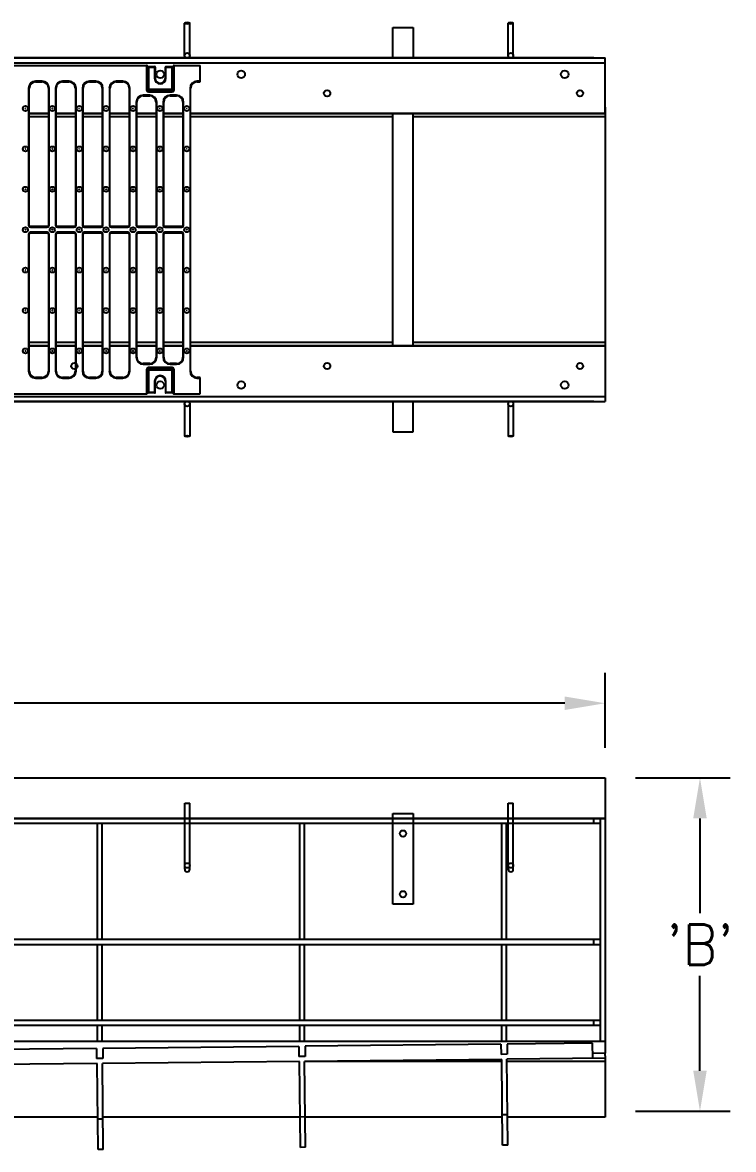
# Model space of a CAD drawing. Extents: x -2 to 148, y 0 to 64.
# Drawn here: x 113.1 to 148.2, y 8.1 to 63.9 of the extents above; entities that cross this region are included whole.
import ezdxf

# ---------------------------------------------------------------- set-up
doc = ezdxf.new("R2010")
doc.units = 0
doc.header["$LTSCALE"] = 0.75
doc.header["$MEASUREMENT"] = 0
doc.layers.get('0').update_dxf_attribs({"linetype": 'CONTINUOUS'})
doc.layers.get('DEFPOINTS').update_dxf_attribs({"linetype": 'CONTINUOUS'})
for name, color, linetype in [('BASE', 7, 'CONTINUOUS'), ('DIM', 2, 'CONTINUOUS'), ('FRAME', 7, 'CONTINUOUS'), ('SIDEWALL', 7, 'CONTINUOUS')]:
    doc.layers.add(name, color=color, linetype=linetype)
doc.layers.add('Visible Edges(DANS)', color=7, linetype='CONTINUOUS', lineweight=25)
doc.layers.add('Visible Tangent Edges(DANS)', color=7, linetype='CONTINUOUS', lineweight=25)
doc.styles.add('Sales', font='romans.shx', dxfattribs={"width": 0.95})
doc.dimstyles.new('Sales Drawing', dxfattribs={"dimscale": 4, "dimtxt": 0.5, "dimasz": 0.5, "dimexe": 0.375, "dimexo": 0.375, "dimgap": 0.09, "dimtad": 0, "dimtih": 1, "dimtoh": 1, "dimdec": 4, "dimzin": 0, "dimdsep": 46, "dimlunit": 5, "dimtxsty": 'Sales', "dimcen": 0.09, "dimclrd": 256, "dimclre": 256, "dimadec": 0, "dimazin": 0, "dimtfac": 0.95, "dimtdec": 4, "dimtofl": 0, "dimtmove": 0, "dimatfit": 3, "dimfxl": 0, "dimtolj": 1, "dimtzin": 0, "dimlwd": -1, "dimlwe": -1, "dimarcsym": 0})

# ---------------------------------------------------------------- blocks, each defined once
blk = doc.blocks.new('*D1')
for p, q in [((61.902, 27.988), (61.902, 31.687)), ((141.902, 27.988), (141.902, 31.687)), ((63.902, 30.187), (93.083, 30.187)), ((139.902, 30.187), (110.722, 30.187))]:
    blk.add_line(p, q)
for points in [[(63.902, 30.52), (63.902, 29.854), (61.902, 30.187)], [(139.902, 30.52), (139.902, 29.854), (141.902, 30.187)]]:
    blk.add_solid(points)
at = {"layer": 'DEFPOINTS', "color": 0}
for p in [(141.902, 30.187), (61.902, 26.488), (141.902, 26.488)]:
    blk.add_point(p, dxfattribs=at)
at = {"color": 0, "insert": (101.902, 30.187), "char_height": 2, "attachment_point": 5, "style": 'Sales'}
blk.add_mtext('\\A1;80 [2032]+', dxfattribs=at)
blk = doc.blocks.new('*D3')
for p, q in [((143.402, 26.488), (148.087, 26.488)), ((146.587, 24.488), (146.587, 19.794)), ((146.587, 12), (146.587, 16.693)), ((143.402, 10), (148.087, 10))]:
    blk.add_line(p, q)
for points in [[(146.254, 24.488), (146.921, 24.488), (146.587, 26.488)], [(146.254, 12), (146.921, 12), (146.587, 10)]]:
    blk.add_solid(points)
at = {"layer": 'DEFPOINTS', "color": 0}
for p in [(141.902, 26.488), (141.902, 10), (146.587, 10)]:
    blk.add_point(p, dxfattribs=at)
at = {"color": 0, "insert": (146.587, 18.244), "char_height": 2, "attachment_point": 5, "style": 'Sales'}
blk.add_mtext("\\A1;'B'", dxfattribs=at)
blk = doc.blocks.new('12 grate')
at = {"layer": 'Visible Edges(DANS)'}
for p, q in [((27.81, 77.229), (42.451, 77.229)), ((42.488, 77.193), (42.498, 77.175)), ((42.562, 77.182), (42.85, 77.182)), ((42.88, 77.152), (42.88, 76.604)), ((43.381, 76.604), (43.381, 77.152)), ((43.411, 77.182), (43.699, 77.182)), ((43.763, 77.175), (43.773, 77.193)), ((43.81, 77.229), (45.099, 77.229)), ((45.099, 76.45), (45.099, 77.229)), ((36.964, 76.42), (37.289, 76.42)), ((38.294, 76.42), (38.619, 76.42)), ((39.624, 76.42), (39.949, 76.42)), ((40.954, 76.42), (41.279, 76.42)), ((44.944, 76.42), (45.097, 76.42)), ((36.651, 69.318), (36.651, 76.106)), ((37.603, 76.106), (37.603, 69.318)), ((37.981, 69.318), (37.981, 76.106)), ((38.933, 76.106), (38.933, 69.318)), ((39.311, 69.318), (39.311, 76.106)), ((40.263, 76.106), (40.263, 69.318)), ((40.641, 69.318), (40.641, 76.106)), ((41.593, 76.106), (41.593, 69.318)), ((44.631, 62.106), (44.631, 76.106)), ((41.971, 69.318), (41.971, 75.416)), ((42.284, 75.73), (42.609, 75.73)), ((42.923, 75.416), (42.923, 69.318)), ((43.301, 69.318), (43.301, 75.416)), ((43.614, 75.73), (43.939, 75.73)), ((44.253, 75.416), (44.253, 69.318)), ((37.543, 69.258), (36.711, 69.258)), ((38.873, 69.258), (38.041, 69.258)), ((40.203, 69.258), (39.371, 69.258)), ((41.533, 69.258), (40.701, 69.258)), ((42.863, 69.258), (42.031, 69.258)), ((44.193, 69.258), (43.361, 69.258)), ((36.651, 62.106), (36.651, 68.89)), ((36.711, 68.949), (37.543, 68.949)), ((37.603, 68.89), (37.603, 62.106)), ((37.981, 62.106), (37.981, 68.89)), ((38.041, 68.949), (38.873, 68.949)), ((38.933, 68.89), (38.933, 62.106)), ((39.311, 62.106), (39.311, 68.89)), ((39.371, 68.949), (40.203, 68.949)), ((40.263, 68.89), (40.263, 62.106)), ((40.641, 62.106), (40.641, 68.89)), ((40.701, 68.949), (41.533, 68.949)), ((41.593, 68.89), (41.593, 62.106)), ((41.971, 62.791), (41.971, 68.89)), ((42.031, 68.949), (42.863, 68.949)), ((42.923, 68.89), (42.923, 62.791)), ((43.301, 62.791), (43.301, 68.89)), ((43.361, 68.949), (44.193, 68.949)), ((44.253, 68.89), (44.253, 62.791)), ((42.609, 62.478), (42.284, 62.478)), ((43.939, 62.478), (43.614, 62.478)), ((37.289, 61.793), (36.964, 61.793)), ((38.619, 61.793), (38.294, 61.793)), ((39.949, 61.793), (39.624, 61.793)), ((41.279, 61.793), (40.954, 61.793)), ((42.88, 61.055), (42.88, 61.604)), ((43.381, 61.604), (43.381, 61.055)), ((45.097, 61.793), (44.944, 61.793)), ((45.099, 60.979), (45.099, 61.763)), ((27.812, 60.979), (42.449, 60.979)), ((42.498, 61.032), (42.48, 61.002)), ((42.85, 61.025), (42.562, 61.025)), ((43.699, 61.025), (43.411, 61.025)), ((43.781, 61.002), (43.763, 61.032)), ((43.812, 60.979), (45.099, 60.979))]:
    blk.add_line(p, q, dxfattribs=at)
at = {"layer": 'Visible Edges(DANS)', "flags": 128}
for points in [[(42.481, 77.228), (42.481, 77.228), (42.48, 77.228), (42.48, 77.228), (42.479, 77.228), (42.479, 77.228), (42.478, 77.228), (42.477, 77.228), (42.476, 77.228), (42.475, 77.229), (42.474, 77.229), (42.473, 77.229), (42.471, 77.229), (42.47, 77.229), (42.469, 77.229), (42.467, 77.229), (42.465, 77.229), (42.464, 77.229), (42.462, 77.229), (42.46, 77.229), (42.458, 77.229), (42.456, 77.229), (42.455, 77.229), (42.453, 77.229), (42.451, 77.229)], [(42.492, 77.185), (42.498, 77.185), (42.505, 77.184), (42.513, 77.184), (42.522, 77.183), (42.532, 77.183), (42.542, 77.182), (42.552, 77.182), (42.562, 77.182)], [(43.699, 77.182), (43.709, 77.182), (43.719, 77.182), (43.729, 77.183), (43.739, 77.183), (43.748, 77.184), (43.756, 77.184), (43.763, 77.185), (43.769, 77.185)], [(43.81, 77.229), (43.808, 77.229), (43.806, 77.229), (43.805, 77.229), (43.803, 77.229), (43.801, 77.229), (43.799, 77.229), (43.797, 77.229), (43.796, 77.229), (43.794, 77.229), (43.792, 77.229), (43.791, 77.229), (43.79, 77.229), (43.788, 77.229), (43.787, 77.229), (43.786, 77.229), (43.785, 77.228), (43.784, 77.228), (43.783, 77.228), (43.782, 77.228), (43.782, 77.228), (43.781, 77.228), (43.781, 77.228), (43.78, 77.228), (43.78, 77.228)], [(36.651, 69.318), (36.652, 69.306), (36.655, 69.295), (36.661, 69.285), (36.668, 69.276), (36.677, 69.268), (36.688, 69.263), (36.699, 69.259), (36.711, 69.258)], [(37.543, 69.258), (37.555, 69.259), (37.566, 69.263), (37.576, 69.268), (37.585, 69.276), (37.593, 69.285), (37.598, 69.295), (37.602, 69.306), (37.603, 69.318)], [(37.981, 69.318), (37.982, 69.306), (37.985, 69.295), (37.991, 69.285), (37.998, 69.276), (38.007, 69.268), (38.018, 69.263), (38.029, 69.259), (38.041, 69.258)], [(38.873, 69.258), (38.885, 69.259), (38.896, 69.263), (38.906, 69.268), (38.915, 69.276), (38.923, 69.285), (38.928, 69.295), (38.932, 69.306), (38.933, 69.318)], [(39.311, 69.318), (39.312, 69.306), (39.315, 69.295), (39.321, 69.285), (39.328, 69.276), (39.337, 69.268), (39.348, 69.263), (39.359, 69.259), (39.371, 69.258)], [(40.203, 69.258), (40.215, 69.259), (40.226, 69.263), (40.236, 69.268), (40.245, 69.276), (40.253, 69.285), (40.258, 69.295), (40.262, 69.306), (40.263, 69.318)], [(40.641, 69.318), (40.642, 69.306), (40.645, 69.295), (40.651, 69.285), (40.658, 69.276), (40.667, 69.268), (40.678, 69.263), (40.689, 69.259), (40.701, 69.258)], [(41.533, 69.258), (41.545, 69.259), (41.556, 69.263), (41.566, 69.268), (41.575, 69.276), (41.583, 69.285), (41.588, 69.295), (41.592, 69.306), (41.593, 69.318)], [(41.971, 69.318), (41.972, 69.306), (41.975, 69.295), (41.981, 69.285), (41.988, 69.276), (41.997, 69.268), (42.008, 69.263), (42.019, 69.259), (42.031, 69.258)], [(42.863, 69.258), (42.875, 69.259), (42.886, 69.263), (42.896, 69.268), (42.905, 69.276), (42.913, 69.285), (42.918, 69.295), (42.922, 69.306), (42.923, 69.318)], [(43.301, 69.318), (43.302, 69.306), (43.305, 69.295), (43.311, 69.285), (43.318, 69.276), (43.327, 69.268), (43.338, 69.263), (43.349, 69.259), (43.361, 69.258)], [(44.193, 69.258), (44.205, 69.259), (44.216, 69.263), (44.226, 69.268), (44.235, 69.276), (44.243, 69.285), (44.248, 69.295), (44.252, 69.306), (44.253, 69.318)], [(36.711, 68.949), (36.699, 68.948), (36.688, 68.945), (36.677, 68.939), (36.668, 68.932), (36.661, 68.923), (36.655, 68.912), (36.652, 68.901), (36.651, 68.89)], [(37.603, 68.89), (37.602, 68.901), (37.598, 68.912), (37.593, 68.923), (37.585, 68.932), (37.576, 68.939), (37.566, 68.945), (37.555, 68.948), (37.543, 68.949)], [(38.041, 68.949), (38.029, 68.948), (38.018, 68.945), (38.007, 68.939), (37.998, 68.932), (37.991, 68.923), (37.985, 68.912), (37.982, 68.901), (37.981, 68.89)], [(38.933, 68.89), (38.932, 68.901), (38.928, 68.912), (38.923, 68.923), (38.915, 68.932), (38.906, 68.939), (38.896, 68.945), (38.885, 68.948), (38.873, 68.949)], [(39.371, 68.949), (39.359, 68.948), (39.348, 68.945), (39.337, 68.939), (39.328, 68.932), (39.321, 68.923), (39.315, 68.912), (39.312, 68.901), (39.311, 68.89)], [(40.263, 68.89), (40.262, 68.901), (40.258, 68.912), (40.253, 68.923), (40.245, 68.932), (40.236, 68.939), (40.226, 68.945), (40.215, 68.948), (40.203, 68.949)], [(40.701, 68.949), (40.689, 68.948), (40.678, 68.945), (40.667, 68.939), (40.658, 68.932), (40.651, 68.923), (40.645, 68.912), (40.642, 68.901), (40.641, 68.89)], [(41.593, 68.89), (41.592, 68.901), (41.588, 68.912), (41.583, 68.923), (41.575, 68.932), (41.566, 68.939), (41.556, 68.945), (41.545, 68.948), (41.533, 68.949)], [(42.031, 68.949), (42.019, 68.948), (42.008, 68.945), (41.997, 68.939), (41.988, 68.932), (41.981, 68.923), (41.975, 68.912), (41.972, 68.901), (41.971, 68.89)], [(42.923, 68.89), (42.922, 68.901), (42.918, 68.912), (42.913, 68.923), (42.905, 68.932), (42.896, 68.939), (42.886, 68.945), (42.875, 68.948), (42.863, 68.949)], [(43.361, 68.949), (43.349, 68.948), (43.338, 68.945), (43.327, 68.939), (43.318, 68.932), (43.311, 68.923), (43.305, 68.912), (43.302, 68.901), (43.301, 68.89)], [(44.253, 68.89), (44.252, 68.901), (44.248, 68.912), (44.243, 68.923), (44.235, 68.932), (44.226, 68.939), (44.216, 68.945), (44.205, 68.948), (44.193, 68.949)], [(42.451, 60.979), (42.451, 60.979), (42.451, 60.979), (42.451, 60.979), (42.451, 60.979), (42.451, 60.979), (42.45, 60.979), (42.45, 60.979), (42.45, 60.979), (42.45, 60.979), (42.45, 60.979), (42.45, 60.979), (42.45, 60.979), (42.45, 60.979), (42.45, 60.979), (42.45, 60.979), (42.45, 60.979), (42.45, 60.979), (42.45, 60.979), (42.45, 60.979), (42.45, 60.979), (42.449, 60.979), (42.449, 60.979), (42.449, 60.979), (42.449, 60.979)], [(42.451, 60.979), (42.453, 60.979), (42.455, 60.979), (42.458, 60.98), (42.46, 60.981), (42.462, 60.981), (42.464, 60.982), (42.466, 60.984), (42.467, 60.985), (42.469, 60.986), (42.471, 60.987), (42.472, 60.989), (42.473, 60.99), (42.474, 60.992), (42.475, 60.993), (42.476, 60.995), (42.477, 60.996), (42.478, 60.998), (42.479, 61), (42.479, 61.001), (42.48, 61.003), (42.48, 61.005), (42.48, 61.007), (42.481, 61.008), (42.481, 61.01)], [(42.481, 61.006), (42.479, 61), (42.478, 60.996), (42.475, 60.992), (42.471, 60.988), (42.466, 60.984), (42.459, 60.98), (42.451, 60.979)], [(42.481, 61.006), (42.481, 61.006), (42.481, 61.006), (42.482, 61.007), (42.482, 61.007), (42.482, 61.007), (42.482, 61.008), (42.482, 61.008), (42.482, 61.008), (42.482, 61.009), (42.482, 61.009), (42.482, 61.01), (42.482, 61.01), (42.482, 61.01), (42.482, 61.011), (42.482, 61.011), (42.482, 61.011), (42.482, 61.012), (42.482, 61.012), (42.482, 61.012), (42.482, 61.013), (42.482, 61.013), (42.482, 61.013), (42.482, 61.014), (42.482, 61.014)], [(42.562, 61.025), (42.552, 61.025), (42.542, 61.025), (42.532, 61.025), (42.522, 61.024), (42.513, 61.024), (42.505, 61.023), (42.498, 61.023), (42.492, 61.022)], [(43.769, 61.022), (43.763, 61.023), (43.756, 61.023), (43.748, 61.024), (43.739, 61.024), (43.729, 61.025), (43.719, 61.025), (43.709, 61.025), (43.699, 61.025)], [(43.779, 61.014), (43.779, 61.014), (43.779, 61.013), (43.779, 61.013), (43.779, 61.013), (43.779, 61.012), (43.779, 61.012), (43.779, 61.012), (43.779, 61.011), (43.779, 61.011), (43.779, 61.011), (43.779, 61.01), (43.779, 61.01), (43.779, 61.01), (43.779, 61.009), (43.779, 61.009), (43.779, 61.008), (43.779, 61.008), (43.779, 61.008), (43.779, 61.007), (43.779, 61.007), (43.779, 61.007), (43.78, 61.006), (43.78, 61.006), (43.78, 61.006)], [(43.78, 61.01), (43.78, 61.008), (43.781, 61.007), (43.781, 61.005), (43.781, 61.003), (43.782, 61.001), (43.782, 61), (43.783, 60.998), (43.784, 60.996), (43.785, 60.995), (43.786, 60.993), (43.787, 60.992), (43.788, 60.99), (43.789, 60.989), (43.79, 60.987), (43.792, 60.986), (43.794, 60.985), (43.795, 60.984), (43.797, 60.982), (43.799, 60.981), (43.801, 60.981), (43.803, 60.98), (43.806, 60.979), (43.808, 60.979), (43.81, 60.979)], [(43.81, 60.979), (43.802, 60.98), (43.795, 60.984), (43.79, 60.988), (43.786, 60.992), (43.783, 60.996), (43.782, 61), (43.78, 61.006)], [(43.812, 60.979), (43.812, 60.979), (43.812, 60.979), (43.812, 60.979), (43.811, 60.979), (43.811, 60.979), (43.811, 60.979), (43.811, 60.979), (43.811, 60.979), (43.811, 60.979), (43.811, 60.979), (43.811, 60.979), (43.811, 60.979), (43.811, 60.979), (43.811, 60.979), (43.811, 60.979), (43.811, 60.979), (43.811, 60.979), (43.811, 60.979), (43.811, 60.979), (43.81, 60.979), (43.81, 60.979), (43.81, 60.979), (43.81, 60.979), (43.81, 60.979)]]:
    blk.add_lwpolyline(points, dxfattribs=at)
at = {"layer": 'Visible Edges(DANS)'}
for centre in [(36.462, 75.104), (37.792, 75.104), (39.122, 75.104), (40.452, 75.104), (41.782, 75.104), (43.112, 75.104), (44.442, 75.104), (36.462, 73.104), (37.792, 73.104), (39.122, 73.104), (40.452, 73.104), (41.782, 73.104), (43.112, 73.104), (44.442, 73.104), (36.462, 71.104), (37.792, 71.104), (39.122, 71.104), (40.452, 71.104), (41.782, 71.104), (43.112, 71.104), (44.442, 71.104), (36.462, 69.104), (37.792, 69.104), (39.122, 69.104), (40.452, 69.104), (41.782, 69.104), (43.112, 69.104), (44.442, 69.104), (36.462, 67.104), (37.792, 67.104), (39.122, 67.104), (40.452, 67.104), (41.782, 67.104), (43.112, 67.104), (44.442, 67.104), (36.462, 65.104), (37.792, 65.104), (39.122, 65.104), (40.452, 65.104), (41.782, 65.104), (43.112, 65.104), (44.442, 65.104), (36.462, 63.104), (37.792, 63.104), (39.122, 63.104), (40.452, 63.104), (41.782, 63.104), (43.112, 63.104), (44.442, 63.104)]:
    blk.add_circle(centre, 0.125, dxfattribs=at)
for centre, radius, start, end in [((42.85, 77.152), 0.03, 0, 90), ((43.411, 77.152), 0.03, 90, 180), ((36.964, 76.106), 0.314, 90, 180), ((37.289, 76.106), 0.314, 0, 90), ((38.294, 76.106), 0.314, 90, 180), ((38.619, 76.106), 0.314, 0, 90), ((39.624, 76.106), 0.314, 90, 180), ((39.949, 76.106), 0.314, 0, 90), ((40.954, 76.106), 0.314, 90, 180), ((41.279, 76.106), 0.314, 0, 90), ((43.131, 76.604), 0.25, 180, 0), ((44.944, 76.106), 0.314, 90, 180), ((42.284, 75.416), 0.314, 90, 180), ((42.609, 75.416), 0.314, 0, 90), ((43.614, 75.416), 0.314, 90, 180), ((43.939, 75.416), 0.314, 0, 90), ((42.284, 62.791), 0.314, 180, 270), ((42.609, 62.791), 0.314, 270, 0), ((43.614, 62.791), 0.314, 180, 270), ((43.939, 62.791), 0.314, 270, 0), ((36.964, 62.106), 0.314, 180, 270), ((37.289, 62.106), 0.314, 270, 0), ((38.294, 62.106), 0.314, 180, 270), ((38.619, 62.106), 0.314, 270, 0), ((39.624, 62.106), 0.314, 180, 270), ((39.949, 62.106), 0.314, 270, 0), ((40.954, 62.106), 0.314, 180, 270), ((41.279, 62.106), 0.314, 270, 0), ((44.944, 62.106), 0.314, 180, 270), ((43.131, 61.604), 0.25, 0, 180), ((42.85, 61.055), 0.03, 270, 0), ((43.411, 61.055), 0.03, 180, 270)]:
    blk.add_arc(centre, radius, start, end, dxfattribs=at)
for centre, major_axis, ratio, start_param, end_param in [((42.479, 76.854), (0, 0.375), 0.052408, 5.782692, 6.207299), ((43.782, 76.854), (0, -0.375), 0.052408, 3.217479, 3.642086), ((45.097, 76.45), (0, 0.03), 0.087489, 3.141593, 4.712389), ((45.097, 61.763), (0, 0.03), 0.087489, 4.712389, 6.283185)]:
    blk.add_ellipse(centre, major_axis=major_axis, ratio=ratio, start_param=start_param, end_param=end_param, dxfattribs=at)
at = {"layer": 'Visible Tangent Edges(DANS)'}
for p, q in [((42.451, 77.229), (42.451, 76.014)), ((42.481, 76.014), (42.481, 77.228)), ((42.489, 77.183), (42.503, 77.16)), ((42.503, 77.16), (42.503, 76.036)), ((42.562, 77.182), (42.562, 77.152)), ((42.562, 77.152), (42.85, 77.152)), ((42.562, 76.036), (42.562, 77.152)), ((42.85, 77.182), (42.85, 77.152)), ((42.85, 77.152), (42.88, 77.152)), ((42.85, 77.152), (42.85, 76.604)), ((43.381, 77.152), (43.411, 77.152)), ((43.411, 77.152), (43.411, 77.182)), ((43.411, 76.604), (43.411, 77.152)), ((43.411, 77.152), (43.699, 77.152)), ((43.699, 77.182), (43.699, 77.152)), ((43.699, 77.152), (43.699, 76.036)), ((43.758, 77.16), (43.772, 77.183)), ((43.758, 76.036), (43.758, 77.16)), ((43.78, 77.228), (43.78, 76.014)), ((43.81, 76.014), (43.81, 77.229)), ((37.289, 76.45), (36.964, 76.45)), ((36.964, 76.45), (36.964, 76.42)), ((37.289, 76.45), (37.289, 76.42)), ((38.619, 76.45), (38.294, 76.45)), ((38.294, 76.45), (38.294, 76.42)), ((38.619, 76.45), (38.619, 76.42)), ((39.949, 76.45), (39.624, 76.45)), ((39.624, 76.45), (39.624, 76.42)), ((39.949, 76.45), (39.949, 76.42)), ((41.279, 76.45), (40.954, 76.45)), ((40.954, 76.45), (40.954, 76.42)), ((41.279, 76.45), (41.279, 76.42)), ((42.88, 76.604), (42.85, 76.604)), ((43.381, 76.604), (43.411, 76.604)), ((44.944, 76.45), (44.944, 76.42)), ((45.099, 76.45), (44.944, 76.45)), ((36.621, 76.106), (36.621, 69.318)), ((36.621, 76.106), (36.651, 76.106)), ((37.633, 76.106), (37.603, 76.106)), ((37.633, 69.318), (37.633, 76.106)), ((37.951, 76.106), (37.951, 69.318)), ((37.951, 76.106), (37.981, 76.106)), ((38.963, 76.106), (38.933, 76.106)), ((38.963, 69.318), (38.963, 76.106)), ((39.281, 76.106), (39.281, 69.318)), ((39.281, 76.106), (39.311, 76.106)), ((40.293, 76.106), (40.263, 76.106)), ((40.293, 69.318), (40.293, 76.106)), ((40.611, 76.106), (40.611, 69.318)), ((40.611, 76.106), (40.641, 76.106)), ((41.623, 76.106), (41.593, 76.106)), ((41.623, 69.318), (41.623, 76.106)), ((42.451, 76.014), (42.481, 76.014)), ((42.503, 76.036), (42.481, 76.014)), ((42.503, 76.036), (42.562, 76.036)), ((42.541, 75.954), (42.562, 75.976)), ((42.541, 75.924), (42.541, 75.954)), ((43.72, 75.954), (42.541, 75.954)), ((42.541, 75.924), (43.72, 75.924)), ((43.699, 76.036), (42.562, 76.036)), ((42.562, 76.036), (42.562, 75.976)), ((42.562, 75.976), (43.699, 75.976)), ((43.699, 75.976), (43.699, 76.036)), ((43.699, 76.036), (43.758, 76.036)), ((43.699, 75.976), (43.72, 75.954)), ((43.72, 75.924), (43.72, 75.954)), ((43.78, 76.014), (43.758, 76.036)), ((43.81, 76.014), (43.78, 76.014)), ((44.601, 76.106), (44.631, 76.106)), ((44.601, 76.106), (44.601, 62.106)), ((41.941, 75.416), (41.941, 69.318)), ((41.941, 75.416), (41.971, 75.416)), ((42.609, 75.76), (42.284, 75.76)), ((42.284, 75.76), (42.284, 75.73)), ((42.609, 75.76), (42.609, 75.73)), ((42.953, 75.416), (42.923, 75.416)), ((42.953, 69.318), (42.953, 75.416)), ((43.271, 75.416), (43.271, 69.318)), ((43.271, 75.416), (43.301, 75.416)), ((43.939, 75.76), (43.614, 75.76)), ((43.614, 75.76), (43.614, 75.73)), ((43.939, 75.76), (43.939, 75.73)), ((44.283, 75.416), (44.253, 75.416)), ((44.283, 69.318), (44.283, 75.416)), ((36.651, 69.318), (36.621, 69.318)), ((36.711, 69.228), (36.711, 69.258)), ((36.711, 69.228), (37.543, 69.228)), ((37.543, 69.228), (37.543, 69.258)), ((37.633, 69.318), (37.603, 69.318)), ((37.981, 69.318), (37.951, 69.318)), ((38.041, 69.228), (38.041, 69.258)), ((38.041, 69.228), (38.873, 69.228)), ((38.873, 69.228), (38.873, 69.258)), ((38.963, 69.318), (38.933, 69.318)), ((39.311, 69.318), (39.281, 69.318)), ((39.371, 69.228), (39.371, 69.258)), ((39.371, 69.228), (40.203, 69.228)), ((40.203, 69.228), (40.203, 69.258)), ((40.293, 69.318), (40.263, 69.318)), ((40.641, 69.318), (40.611, 69.318)), ((40.701, 69.228), (40.701, 69.258)), ((40.701, 69.228), (41.533, 69.228)), ((41.533, 69.228), (41.533, 69.258)), ((41.623, 69.318), (41.593, 69.318)), ((41.971, 69.318), (41.941, 69.318)), ((42.031, 69.228), (42.031, 69.258)), ((42.031, 69.228), (42.863, 69.228)), ((42.863, 69.228), (42.863, 69.258)), ((42.953, 69.318), (42.923, 69.318)), ((43.301, 69.318), (43.271, 69.318)), ((43.361, 69.228), (43.361, 69.258)), ((43.361, 69.228), (44.193, 69.228)), ((44.193, 69.228), (44.193, 69.258)), ((44.283, 69.318), (44.253, 69.318)), ((36.621, 68.89), (36.621, 62.106)), ((36.621, 68.89), (36.651, 68.89)), ((37.543, 68.979), (36.711, 68.979)), ((36.711, 68.979), (36.711, 68.949)), ((37.543, 68.979), (37.543, 68.949)), ((37.633, 68.89), (37.603, 68.89)), ((37.633, 62.106), (37.633, 68.89)), ((37.951, 68.89), (37.951, 62.106)), ((37.951, 68.89), (37.981, 68.89)), ((38.873, 68.979), (38.041, 68.979)), ((38.041, 68.979), (38.041, 68.949)), ((38.873, 68.979), (38.873, 68.949)), ((38.963, 68.89), (38.933, 68.89)), ((38.963, 62.106), (38.963, 68.89)), ((39.281, 68.89), (39.281, 62.106)), ((39.281, 68.89), (39.311, 68.89)), ((40.203, 68.979), (39.371, 68.979)), ((39.371, 68.979), (39.371, 68.949)), ((40.203, 68.979), (40.203, 68.949)), ((40.293, 68.89), (40.263, 68.89)), ((40.293, 62.106), (40.293, 68.89)), ((40.611, 68.89), (40.611, 62.106)), ((40.611, 68.89), (40.641, 68.89)), ((41.533, 68.979), (40.701, 68.979)), ((40.701, 68.979), (40.701, 68.949)), ((41.533, 68.979), (41.533, 68.949)), ((41.623, 68.89), (41.593, 68.89)), ((41.623, 62.106), (41.623, 68.89)), ((41.941, 68.89), (41.941, 62.791)), ((41.941, 68.89), (41.971, 68.89)), ((42.863, 68.979), (42.031, 68.979)), ((42.031, 68.979), (42.031, 68.949)), ((42.863, 68.979), (42.863, 68.949)), ((42.953, 68.89), (42.923, 68.89)), ((42.953, 62.791), (42.953, 68.89)), ((43.271, 68.89), (43.271, 62.791)), ((43.271, 68.89), (43.301, 68.89)), ((44.193, 68.979), (43.361, 68.979)), ((43.361, 68.979), (43.361, 68.949)), ((44.193, 68.979), (44.193, 68.949)), ((44.283, 68.89), (44.253, 68.89)), ((44.283, 62.791), (44.283, 68.89)), ((41.971, 62.791), (41.941, 62.791)), ((42.284, 62.448), (42.284, 62.478)), ((42.609, 62.448), (42.609, 62.478)), ((42.953, 62.791), (42.923, 62.791)), ((43.301, 62.791), (43.271, 62.791)), ((43.614, 62.448), (43.614, 62.478)), ((43.939, 62.448), (43.939, 62.478)), ((44.283, 62.791), (44.253, 62.791)), ((36.651, 62.106), (36.621, 62.106)), ((37.633, 62.106), (37.603, 62.106)), ((37.981, 62.106), (37.951, 62.106)), ((38.963, 62.106), (38.933, 62.106)), ((39.311, 62.106), (39.281, 62.106)), ((40.293, 62.106), (40.263, 62.106)), ((40.641, 62.106), (40.611, 62.106)), ((41.623, 62.106), (41.593, 62.106)), ((42.284, 62.448), (42.609, 62.448)), ((42.451, 62.194), (42.451, 60.979)), ((42.451, 62.194), (42.481, 62.194)), ((42.481, 61.01), (42.481, 62.194)), ((42.481, 62.194), (42.503, 62.172)), ((42.503, 62.172), (42.503, 61.048)), ((42.562, 62.172), (42.503, 62.172)), ((43.72, 62.283), (42.541, 62.283)), ((42.541, 62.283), (42.541, 62.253)), ((42.541, 62.253), (43.72, 62.253)), ((42.562, 62.232), (42.541, 62.253)), ((43.699, 62.232), (42.562, 62.232)), ((42.562, 62.232), (42.562, 62.172)), ((42.562, 61.055), (42.562, 62.172)), ((42.562, 62.172), (43.699, 62.172)), ((43.614, 62.448), (43.939, 62.448)), ((43.72, 62.253), (43.699, 62.232)), ((43.699, 62.172), (43.699, 62.232)), ((43.699, 62.172), (43.699, 61.055)), ((43.758, 62.172), (43.699, 62.172)), ((43.72, 62.283), (43.72, 62.253)), ((43.758, 62.172), (43.78, 62.194)), ((43.758, 61.048), (43.758, 62.172)), ((43.81, 62.194), (43.78, 62.194)), ((43.78, 62.194), (43.78, 61.01)), ((43.81, 60.979), (43.81, 62.194)), ((44.601, 62.106), (44.631, 62.106)), ((36.964, 61.763), (36.964, 61.793)), ((36.964, 61.763), (37.289, 61.763)), ((37.289, 61.763), (37.289, 61.793)), ((38.294, 61.763), (38.294, 61.793)), ((38.294, 61.763), (38.619, 61.763)), ((38.619, 61.763), (38.619, 61.793)), ((39.624, 61.763), (39.624, 61.793)), ((39.624, 61.763), (39.949, 61.763)), ((39.949, 61.763), (39.949, 61.793)), ((40.954, 61.763), (40.954, 61.793)), ((40.954, 61.763), (41.279, 61.763)), ((41.279, 61.763), (41.279, 61.793)), ((42.88, 61.604), (42.85, 61.604)), ((42.85, 61.604), (42.85, 61.055)), ((43.381, 61.604), (43.411, 61.604)), ((43.411, 61.055), (43.411, 61.604)), ((44.944, 61.763), (44.944, 61.793)), ((44.944, 61.763), (45.099, 61.763)), ((42.503, 61.048), (42.482, 61.014)), ((42.85, 61.055), (42.562, 61.055)), ((42.562, 61.025), (42.562, 61.055)), ((42.85, 61.055), (42.85, 61.025)), ((42.88, 61.055), (42.85, 61.055)), ((43.411, 61.055), (43.381, 61.055)), ((43.411, 61.025), (43.411, 61.055)), ((43.699, 61.055), (43.411, 61.055)), ((43.699, 61.025), (43.699, 61.055)), ((43.779, 61.014), (43.758, 61.048))]:
    blk.add_line(p, q, dxfattribs=at)
for centre in [(36.462, 75.104), (37.792, 75.104), (39.122, 75.104), (40.452, 75.104), (41.782, 75.104), (43.112, 75.104), (44.442, 75.104), (36.462, 73.104), (37.792, 73.104), (39.122, 73.104), (40.452, 73.104), (41.782, 73.104), (43.112, 73.104), (44.442, 73.104), (36.462, 71.104), (37.792, 71.104), (39.122, 71.104), (40.452, 71.104), (41.782, 71.104), (43.112, 71.104), (44.442, 71.104), (36.462, 69.104), (37.792, 69.104), (39.122, 69.104), (40.452, 69.104), (41.782, 69.104), (43.112, 69.104), (44.442, 69.104), (36.462, 67.104), (37.792, 67.104), (39.122, 67.104), (40.452, 67.104), (41.782, 67.104), (43.112, 67.104), (44.442, 67.104), (36.462, 65.104), (37.792, 65.104), (39.122, 65.104), (40.452, 65.104), (41.782, 65.104), (43.112, 65.104), (44.442, 65.104), (36.462, 63.104), (37.792, 63.104), (39.122, 63.104), (40.452, 63.104), (41.782, 63.104), (43.112, 63.104), (44.442, 63.104)]:
    blk.add_circle(centre, 0.005, dxfattribs=at)
for centre, radius, start, end in [((36.964, 76.106), 0.344, 90, 180), ((37.289, 76.106), 0.344, 0, 90), ((38.294, 76.106), 0.344, 90, 180), ((38.619, 76.106), 0.344, 0, 90), ((39.624, 76.106), 0.344, 90, 180), ((39.949, 76.106), 0.344, 0, 90), ((40.954, 76.106), 0.344, 90, 180), ((41.279, 76.106), 0.344, 0, 90), ((43.131, 76.604), 0.28, 180, 0), ((44.944, 76.106), 0.344, 90, 180), ((42.284, 75.416), 0.344, 90, 180), ((42.609, 75.416), 0.344, 0, 90), ((43.614, 75.416), 0.344, 90, 180), ((43.939, 75.416), 0.344, 0, 90), ((42.284, 62.791), 0.344, 180, 270), ((42.609, 62.791), 0.344, 270, 0), ((43.614, 62.791), 0.344, 180, 270), ((43.939, 62.791), 0.344, 270, 0), ((36.964, 62.106), 0.344, 180, 270), ((37.289, 62.106), 0.344, 270, 0), ((38.294, 62.106), 0.344, 180, 270), ((38.619, 62.106), 0.344, 270, 0), ((39.624, 62.106), 0.344, 180, 270), ((39.949, 62.106), 0.344, 270, 0), ((40.954, 62.106), 0.344, 180, 270), ((41.279, 62.106), 0.344, 270, 0), ((44.944, 62.106), 0.344, 180, 270), ((43.131, 61.604), 0.28, 0, 180)]:
    blk.add_arc(centre, radius, start, end, dxfattribs=at)
for centre, major_axis, ratio, start_param, end_param in [((42.473, 77.16), (0.0257, 0.0154), 0.99484, 5.741201, 6.283185), ((42.562, 77.16), (0.06, 0), 0.131233, 3.193953, 4.712389), ((43.699, 77.16), (0.06, 0), 0.131233, 4.712389, 6.230825), ((43.788, 77.16), (-0.0257, 0.0154), 0.99484, 0, 0.541985), ((42.541, 76.014), (-0.0638, -0.0638), 0.997265, 5.499157, 7.067214), ((42.541, 76.014), (-0.0427, -0.0427), 0.994548, 5.499157, 7.067214), ((42.562, 76.036), (0.0424, -0.0424), 0.997265, 3.92836, 5.496418), ((43.699, 76.036), (0.0424, 0.0424), 0.997265, 3.92836, 5.496418), ((43.72, 76.014), (0.0638, -0.0638), 0.997265, 5.499157, 7.067214), ((43.72, 76.014), (0.0427, -0.0427), 0.994548, 5.499157, 7.067214), ((36.711, 69.318), (-0.0737, -0.0518), 0.99909, 5.670672, 7.240612), ((37.543, 69.318), (0.0737, -0.0518), 0.99909, 5.325759, 6.895699), ((38.041, 69.318), (-0.0737, -0.0518), 0.99909, 5.670672, 7.240612), ((38.873, 69.318), (0.0737, -0.0518), 0.99909, 5.325759, 6.895699), ((39.371, 69.318), (-0.0737, -0.0518), 0.99909, 5.670672, 7.240612), ((40.203, 69.318), (0.0737, -0.0518), 0.99909, 5.325759, 6.895699), ((40.701, 69.318), (-0.0737, -0.0518), 0.99909, 5.670672, 7.240612), ((41.533, 69.318), (0.0737, -0.0518), 0.99909, 5.325759, 6.895699), ((42.031, 69.318), (-0.0737, -0.0518), 0.99909, 5.670672, 7.240612), ((42.863, 69.318), (0.0737, -0.0518), 0.99909, 5.325759, 6.895699), ((43.361, 69.318), (-0.0737, -0.0518), 0.99909, 5.670672, 7.240612), ((44.193, 69.318), (0.0737, -0.0518), 0.99909, 5.325759, 6.895699), ((36.711, 68.889), (-0.0737, 0.0518), 0.99909, 5.325759, 6.895699), ((37.543, 68.889), (0.0737, 0.0518), 0.99909, 5.670672, 7.240612), ((38.041, 68.889), (-0.0737, 0.0518), 0.99909, 5.325759, 6.895699), ((38.873, 68.889), (0.0737, 0.0518), 0.99909, 5.670672, 7.240612), ((39.371, 68.889), (-0.0737, 0.0518), 0.99909, 5.325759, 6.895699), ((40.203, 68.889), (0.0737, 0.0518), 0.99909, 5.670672, 7.240612), ((40.701, 68.889), (-0.0737, 0.0518), 0.99909, 5.325759, 6.895699), ((41.533, 68.889), (0.0737, 0.0518), 0.99909, 5.670672, 7.240612), ((42.031, 68.889), (-0.0737, 0.0518), 0.99909, 5.325759, 6.895699), ((42.863, 68.889), (0.0737, 0.0518), 0.99909, 5.670672, 7.240612), ((43.361, 68.889), (-0.0737, 0.0518), 0.99909, 5.325759, 6.895699), ((44.193, 68.889), (0.0737, 0.0518), 0.99909, 5.670672, 7.240612), ((42.541, 62.193), (-0.0638, 0.0638), 0.997265, 5.499157, 7.067214), ((42.541, 62.193), (-0.0427, 0.0427), 0.994548, 5.499157, 7.067214), ((42.562, 62.172), (-0.0424, -0.0424), 0.997265, 3.92836, 5.496418), ((43.699, 62.172), (-0.0424, 0.0424), 0.997265, 3.92836, 5.496418), ((43.72, 62.193), (0.0638, 0.0638), 0.997265, 5.499157, 7.067214), ((43.72, 62.193), (0.0427, 0.0427), 0.994548, 5.499157, 7.067214), ((42.479, 61.354), (0, -0.345), 0.052408, 0.087066, 0.178251), ((42.473, 61.048), (0.0257, -0.0154), 0.99484, 0, 0.541985), ((42.562, 61.047), (-0.06, 0), 0.131233, 4.712389, 6.230825), ((43.699, 61.047), (-0.06, 0), 0.131233, 3.193953, 4.712389), ((43.788, 61.048), (-0.0257, -0.0154), 0.99484, 5.741201, 6.283185), ((43.782, 61.354), (0, 0.345), 0.052408, 2.963342, 3.054526)]:
    blk.add_ellipse(centre, major_axis=major_axis, ratio=ratio, start_param=start_param, end_param=end_param, dxfattribs=at)

msp = doc.modelspace()

# ---------------------------------------------------------------- linework, layer by layer
at = {"layer": 'BASE'}
msp.add_line((141.89944, 59.6834), (141.89944, 47.5634), dxfattribs=at)
at = {"layer": 'BASE', "linetype": 'Continuous'}
for p, q in [((114.37175, 59.3734), (113.41962, 59.3734)), ((114.37175, 59.2134), (113.41962, 59.2134)), ((115.70175, 59.3734), (114.74962, 59.3734)), ((115.70175, 59.2134), (114.74962, 59.2134)), ((117.03175, 59.3734), (116.07962, 59.3734)), ((117.03175, 59.2134), (116.07962, 59.2134)), ((118.36175, 59.3734), (117.40962, 59.3734)), ((118.36175, 59.2134), (117.40962, 59.2134)), ((119.69175, 59.3734), (118.73962, 59.3734)), ((119.69175, 59.2134), (118.73962, 59.2134)), ((121.02175, 59.3734), (120.06962, 59.3734)), ((121.02175, 59.2134), (120.06962, 59.2134)), ((141.90247, 59.3734), (121.39962, 59.3734)), ((131.39944, 59.2134), (121.39962, 59.2134)), ((141.90247, 59.2134), (132.39944, 59.2134)), ((114.37175, 48.0334), (113.41962, 48.0334)), ((115.70175, 48.0334), (114.74962, 48.0334)), ((117.03175, 48.0334), (116.07962, 48.0334)), ((118.36175, 48.0334), (117.40962, 48.0334)), ((119.69175, 48.0334), (118.73962, 48.0334)), ((121.02175, 48.0334), (120.06962, 48.0334)), ((131.39944, 48.0334), (121.39962, 48.0334)), ((141.90247, 48.0334), (132.39944, 48.0334)), ((114.37175, 47.8734), (113.41962, 47.8734)), ((115.70175, 47.8734), (114.74962, 47.8734)), ((117.03175, 47.8734), (116.07962, 47.8734)), ((118.36175, 47.8734), (117.40962, 47.8734)), ((119.69175, 47.8734), (118.73962, 47.8734)), ((121.02175, 47.8734), (120.06962, 47.8734)), ((141.90247, 47.8734), (121.39962, 47.8734)), ((141.90247, 13.44906), (101.89727, 13.44906)), ((141.90247, 13.44906), (141.90247, 12.865)), ((116.74667, 13.10341), (107.0572, 13.00264)), ((116.74667, 13.10341), (116.75187, 12.60344)), ((126.74613, 13.2074), (117.05665, 13.10663)), ((117.05665, 13.10663), (117.06185, 12.60666)), ((126.74613, 13.2074), (126.75133, 12.70743)), ((136.74559, 13.31139), (127.05611, 13.21063)), ((127.05611, 13.21063), (127.06131, 12.71065)), ((136.74559, 13.31139), (136.75079, 12.81142)), ((141.28034, 13.35855), (137.05557, 13.31462)), ((137.05557, 13.31462), (137.06077, 12.81464)), ((141.28814, 12.60859), (141.28034, 13.35855)), ((141.90551, 12.86503), (141.28554, 12.85858)), ((141.90811, 12.61504), (141.90551, 12.86503)), ((116.78447, 12.35376), (107.035, 12.25237)), ((117.06185, 12.60666), (116.75187, 12.60344)), ((116.82867, 8.10399), (116.78447, 12.35376)), ((126.78393, 12.45775), (117.03446, 12.35636)), ((117.07865, 8.10659), (117.03446, 12.35636)), ((127.06131, 12.71065), (126.75133, 12.70743)), ((126.82812, 8.20798), (126.78393, 12.45775)), ((136.78339, 12.56175), (127.03391, 12.46035)), ((127.07811, 8.21058), (127.03391, 12.46035)), ((136.78456, 12.44906), (127.03403, 12.44906)), ((137.06077, 12.81464), (136.75079, 12.81142)), ((136.82758, 8.31198), (136.78339, 12.56175)), ((141.90811, 12.61504), (137.03337, 12.56435)), ((137.07757, 8.31458), (137.03337, 12.56435)), ((141.90247, 12.44906), (137.03457, 12.44906)), ((141.90247, 12.61504), (141.90247, 9.69887)), ((116.81192, 9.69877), (107.06139, 9.69877)), ((117.06305, 9.60651), (116.81307, 9.60391)), ((126.81246, 9.69877), (117.06193, 9.69877)), ((127.06251, 9.7105), (126.81253, 9.7079)), ((136.813, 9.69877), (127.06247, 9.69877)), ((137.06197, 9.81449), (136.81199, 9.81189)), ((141.90247, 9.69877), (137.06301, 9.69877)), ((117.07865, 8.10659), (116.82867, 8.10399)), ((127.07811, 8.21058), (126.82812, 8.20798)), ((137.07757, 8.31458), (136.82758, 8.31198))]:
    msp.add_line(p, q, dxfattribs=at)
at = {"layer": 'FRAME'}
for p, q in [((121.10444, 62.2484), (121.10444, 63.84195)), ((121.35444, 62.2484), (121.35444, 63.84195)), ((131.39944, 62.1234), (131.39944, 63.6234)), ((131.39944, 63.6234), (132.39944, 63.6234)), ((132.39944, 63.6234), (132.39944, 62.1234)), ((137.10444, 62.2484), (137.10444, 63.84195)), ((137.35444, 62.2484), (137.35444, 63.84195)), ((61.89944, 62.1234), (141.89944, 62.1234)), ((141.89944, 59.3734), (141.89944, 62.1234)), ((61.89944, 61.8734), (141.89944, 61.8734)), ((113.41962, 59.3734), (114.37175, 59.3734)), ((114.74962, 59.3734), (115.70175, 59.3734)), ((116.07962, 59.3734), (117.03175, 59.3734)), ((117.40962, 59.3734), (118.36175, 59.3734)), ((118.73962, 59.3734), (119.69175, 59.3734)), ((120.06962, 59.3734), (121.02175, 59.3734)), ((121.39962, 59.3734), (141.89944, 59.3734)), ((131.39944, 47.8734), (131.39944, 59.3734)), ((132.39944, 47.8734), (132.39944, 59.3734)), ((113.41962, 47.8734), (114.37175, 47.8734)), ((114.74962, 47.8734), (115.70175, 47.8734)), ((116.07962, 47.8734), (117.03175, 47.8734)), ((117.40962, 47.8734), (118.36175, 47.8734)), ((118.73962, 47.8734), (119.69175, 47.8734)), ((120.06962, 47.8734), (121.02175, 47.8734)), ((121.39962, 47.8734), (141.89944, 47.8734)), ((141.89944, 47.8734), (141.89944, 45.1234)), ((141.89944, 47.8734), (141.89944, 45.1234)), ((61.89944, 45.3734), (141.89944, 45.3734)), ((61.89944, 45.1234), (141.89944, 45.1234)), ((121.10444, 44.9984), (121.10444, 43.40485)), ((121.35444, 44.9984), (121.35444, 43.40485)), ((131.39944, 45.1234), (131.39944, 43.6234)), ((132.39944, 43.6234), (132.39944, 45.1234)), ((137.10444, 44.9984), (137.10444, 43.40485)), ((137.35444, 44.9984), (137.35444, 43.40485)), ((131.39944, 43.6234), (132.39944, 43.6234)), ((61.90247, 26.48771), (141.90247, 26.48771)), ((141.90247, 26.48771), (141.90247, 24.48771)), ((121.10747, 21.97046), (121.10747, 25.23771)), ((121.10747, 25.23771), (121.35747, 25.23771)), ((121.35747, 21.97046), (121.35747, 25.23771)), ((137.10747, 21.97046), (137.10747, 25.23771)), ((137.10747, 25.23771), (137.35747, 25.23771)), ((137.35747, 21.97046), (137.35747, 25.23771)), ((131.40247, 24.73771), (132.40247, 24.73771)), ((131.40247, 20.23771), (131.40247, 24.73771)), ((132.40247, 24.73771), (132.40247, 20.23771)), ((61.90247, 24.48771), (141.90247, 24.48771)), ((132.40247, 20.23771), (131.40247, 20.23771))]:
    msp.add_line(p, q, dxfattribs=at)
for centre, radius in [((121.22944, 62.2484), 0.125), ((137.22944, 62.2484), 0.125), ((119.89944, 61.3114), 0.1875), ((123.89944, 61.3114), 0.1875), ((139.89944, 61.3114), 0.1875), ((128.14944, 60.3734), 0.155), ((140.64944, 60.3734), 0.155), ((115.64944, 46.8734), 0.155), ((128.14944, 46.8734), 0.155), ((140.64944, 46.8734), 0.155), ((119.89944, 45.9354), 0.1875), ((123.89944, 45.9354), 0.1875), ((139.89944, 45.9354), 0.1875), ((121.22944, 44.9984), 0.125), ((137.22944, 44.9984), 0.125), ((131.90247, 23.73771), 0.15625), ((131.90247, 20.73771), 0.15625)]:
    msp.add_circle(centre, radius, dxfattribs=at)
for centre in [(121.23247, 21.97046), (137.23247, 21.97046)]:
    msp.add_arc(centre, 0.125, 180, 0, dxfattribs=at)
at = {"layer": 'FRAME', "extrusion": (0, 0, -1)}
for centre in [(121.22944, 63.84195), (137.22944, 63.84195)]:
    msp.add_ellipse(centre, major_axis=(-0.125, 0), ratio=0.25881905, dxfattribs=at)
at = {"layer": 'FRAME'}
for centre, ratio in [((121.22944, 43.40485), 0.25881905), ((137.22944, 43.40485), 0.25881905), ((121.23247, 22.15479), 0.96592583), ((137.23247, 22.15479), 0.96592583)]:
    msp.add_ellipse(centre, major_axis=(-0.125, 0), ratio=ratio, dxfattribs=at)
at = {"layer": 'SIDEWALL', "linetype": 'Continuous'}
for p, q in [((141.34247, 62.1234), (102.15247, 62.1234)), ((141.90247, 59.3734), (141.90247, 61.3734)), ((114.37175, 59.3734), (113.41962, 59.3734)), ((115.70175, 59.3734), (114.74962, 59.3734)), ((117.03175, 59.3734), (116.07962, 59.3734)), ((118.36175, 59.3734), (117.40962, 59.3734)), ((119.69175, 59.3734), (118.73962, 59.3734)), ((121.02175, 59.3734), (120.06962, 59.3734)), ((141.90247, 59.3734), (121.39962, 59.3734)), ((114.37175, 47.8734), (113.41962, 47.8734)), ((115.70175, 47.8734), (114.74962, 47.8734)), ((117.03175, 47.8734), (116.07962, 47.8734)), ((118.36175, 47.8734), (117.40962, 47.8734)), ((119.69175, 47.8734), (118.73962, 47.8734)), ((121.02175, 47.8734), (120.06962, 47.8734)), ((141.90247, 47.8734), (121.39962, 47.8734)), ((141.90247, 47.8734), (141.90247, 45.8734)), ((141.34247, 45.1234), (102.15247, 45.1234)), ((141.90247, 24.48771), (101.34247, 24.48771)), ((141.65247, 24.23771), (102.15247, 24.23771)), ((116.77747, 24.23771), (116.77747, 18.48771)), ((117.02747, 18.48771), (117.02747, 24.23771)), ((126.77747, 24.23771), (126.77747, 18.48771)), ((127.02747, 18.48771), (127.02747, 24.23771)), ((136.77747, 24.23771), (136.77747, 18.48771)), ((137.02747, 18.48771), (137.02747, 24.23771)), ((141.34247, 24.23771), (141.34247, 24.48771)), ((141.65247, 24.48771), (141.65247, 13.44906)), ((141.90247, 24.48771), (141.90247, 13.44906)), ((141.65247, 18.48771), (102.15247, 18.48771)), ((141.34247, 18.23771), (141.34247, 18.48771)), ((141.65247, 18.23771), (102.15247, 18.23771)), ((116.77747, 18.23771), (116.77747, 14.48771)), ((117.02747, 14.48771), (117.02747, 18.23771)), ((126.77747, 18.23771), (126.77747, 14.48771)), ((127.02747, 14.48771), (127.02747, 18.23771)), ((136.77747, 18.23771), (136.77747, 14.48771)), ((137.02747, 14.48771), (137.02747, 18.23771)), ((141.65247, 14.48771), (102.15247, 14.48771)), ((141.65247, 14.23771), (102.15247, 14.23771)), ((116.77747, 14.23771), (116.77747, 13.44906)), ((117.02747, 13.44906), (117.02747, 14.23771)), ((126.77747, 14.23771), (126.77747, 13.44906)), ((127.02747, 13.44906), (127.02747, 14.23771)), ((136.77747, 14.23771), (136.77747, 13.44906)), ((137.02747, 13.44906), (137.02747, 14.23771)), ((141.34247, 14.23771), (141.34247, 14.48771)), ((126.77747, 12.45769), (126.77747, 12.44901))]:
    msp.add_line(p, q, dxfattribs=at)

# ---------------------------------------------------------------- block references
at = {"layer": 'DIM'}
msp.add_blockref('12 grate', (76.76893, -15.48283), dxfattribs=at)

# ---------------------------------------------------------------- dimensions: what is measured, and where the dimension line sits
dim = msp.add_linear_dim(base=(141.90247, 30.18694), p1=(61.90247, 26.48771), p2=(141.90247, 26.48771), text='<>+', dimstyle='Sales Drawing')
dim.commit()
dim.dimension.update_dxf_attribs({"geometry": '*D1', "text_midpoint": (101.90247, 30.18694)})
dim = msp.add_linear_dim(base=(146.58732, 9.99971), p1=(141.90247, 26.48771), p2=(141.90247, 9.99971), angle=90, text="'B'", dimstyle='Sales Drawing')
dim.commit()
dim.dimension.update_dxf_attribs({"geometry": '*D3', "text_midpoint": (146.58732, 18.24371)})

doc.saveas('drawing.dxf')
